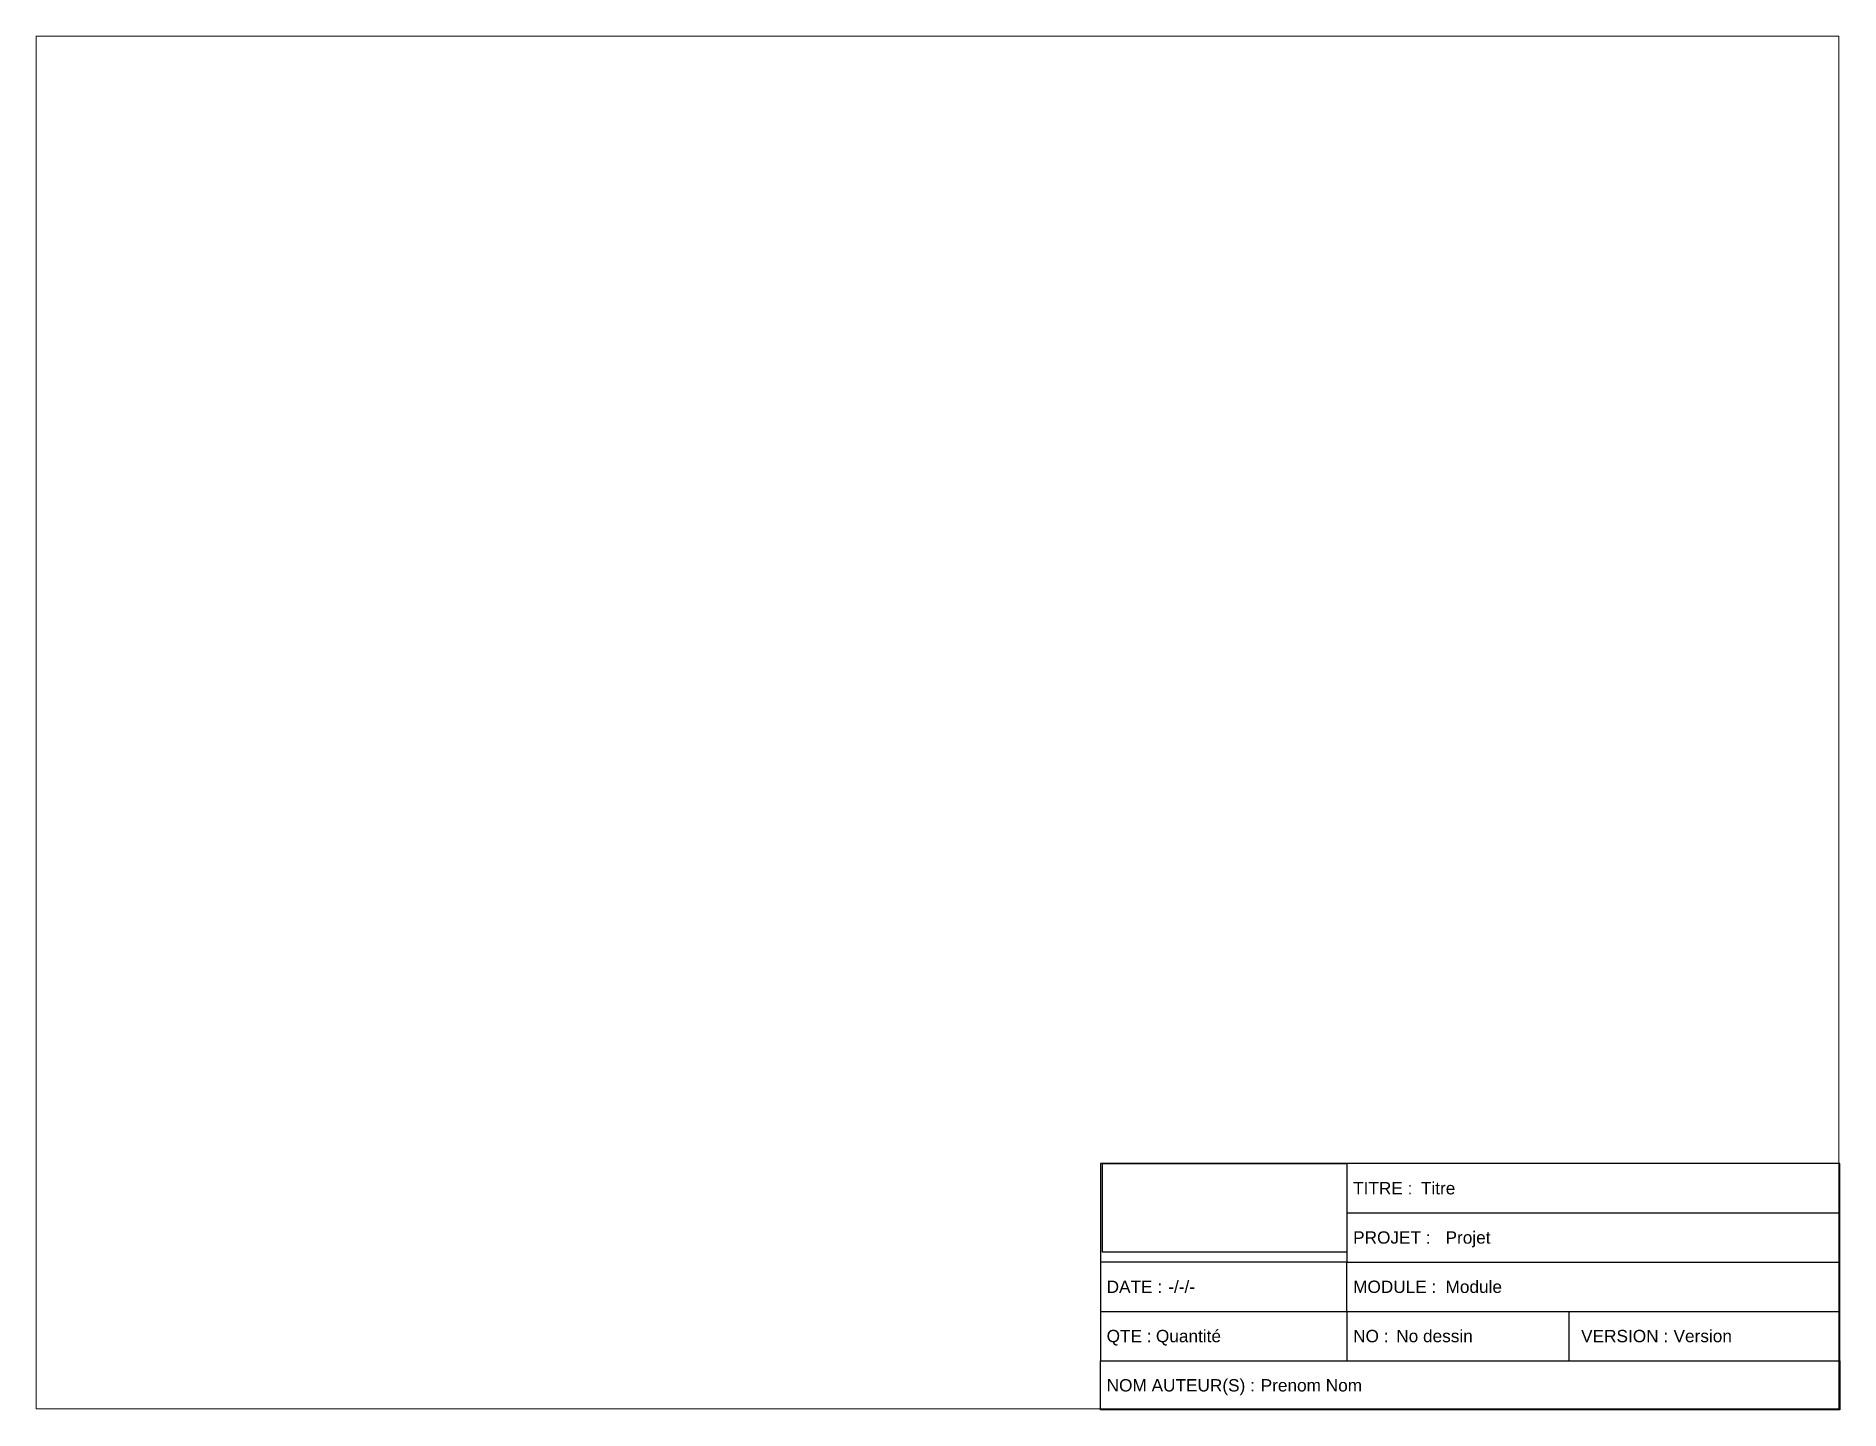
# Paper-space layout 'Présentation1' of a CAD drawing. Header units: inches. Extents: x 1.05 to 9.45, y 0.8 to 7.2.
import ezdxf

# ---------------------------------------------------------------- set-up
doc = ezdxf.new("R2010")
doc.units = ezdxf.units.IN
doc.styles.get("Standard").update_dxf_attribs({"font": 'arial.ttf'})
picture_1 = doc.add_image_def('image1.png', size_in_pixel=(2758, 1000))

# ---------------------------------------------------------------- blocks, each defined once
blk = doc.blocks.new('Cartouche')
for p, q in [((5, 3), (15, 3)), ((5, 3), (5, 2)), ((5, 2), (0, 2)), ((5, 1), (5, 2)), ((5, 2), (15, 2)), ((0, 1), (5, 1)), ((5, 1), (5, 0)), ((5, 1), (15, 1)), ((9.5, 1), (9.5, 0))]:
    blk.add_line(p, q)
for points in [[(0, 0), (15, 0), (15, 4), (0, 4)], [(0, 0), (15, 0), (15, -1), (0, -1)]]:
    blk.add_lwpolyline(points, close=True)
for s, p in [('TITRE :', (5.125, 3.375)), ('PROJET :', (5.125, 2.375)), ('DATE :', (0.125, 1.375)), ('MODULE :', (5.125, 1.375)), ('QTE :', (0.125, 0.375)), ('NO :', (5.125, 0.375)), ('VERSION :', (9.75, 0.375)), ('NOM AUTEUR(S) :', (0.125, -0.625))]:
    blk.add_text(s, height=0.25).set_placement(p)
for tag, p in [('TITRE', (6.5, 3.375)), ('PROJET', (7, 2.375)), ('DATE', (1.375, 1.375)), ('MODULE', (7, 1.375)), ('QTE', (1.125, 0.375)), ('NO_DESSIN', (6, 0.375)), ('VERSION', (11.625, 0.375)), ('AUTEUR', (3.25, -0.625))]:
    blk.add_attdef(tag, p, '', height=0.25)
image = blk.add_image(picture_1, insert=(0.038, 2.201), size_in_units=(4.962, 1.799))
image.dxf.flags = 7

psp = doc.layouts.new('Présentation1')

# ---------------------------------------------------------------- block references
at = {"xscale": 0.2296917262529582, "yscale": 0.2296917262529582, "zscale": 0.2296917262529582}
psp.add_blockref('Cartouche', (6.0094, 1.0249), dxfattribs=at).add_auto_attribs({'AUTEUR': 'Prenom Nom', 'QTE': 'Quantité', 'DATE': '-/-/-', 'NO_DESSIN': 'No dessin', 'MODULE': 'Module', 'PROJET': 'Projet', 'TITRE': 'Titre', 'VERSION': 'Version'})

# ---------------------------------------------------------------- viewports
at = {"layer": '0'}
psp.add_viewport(center=(5.25, 4), size=(8.4, 6.4), view_center_point=(-4663.758, -6678.0118), view_height=82254.97601, dxfattribs=at)

doc.saveas('drawing.dxf')
